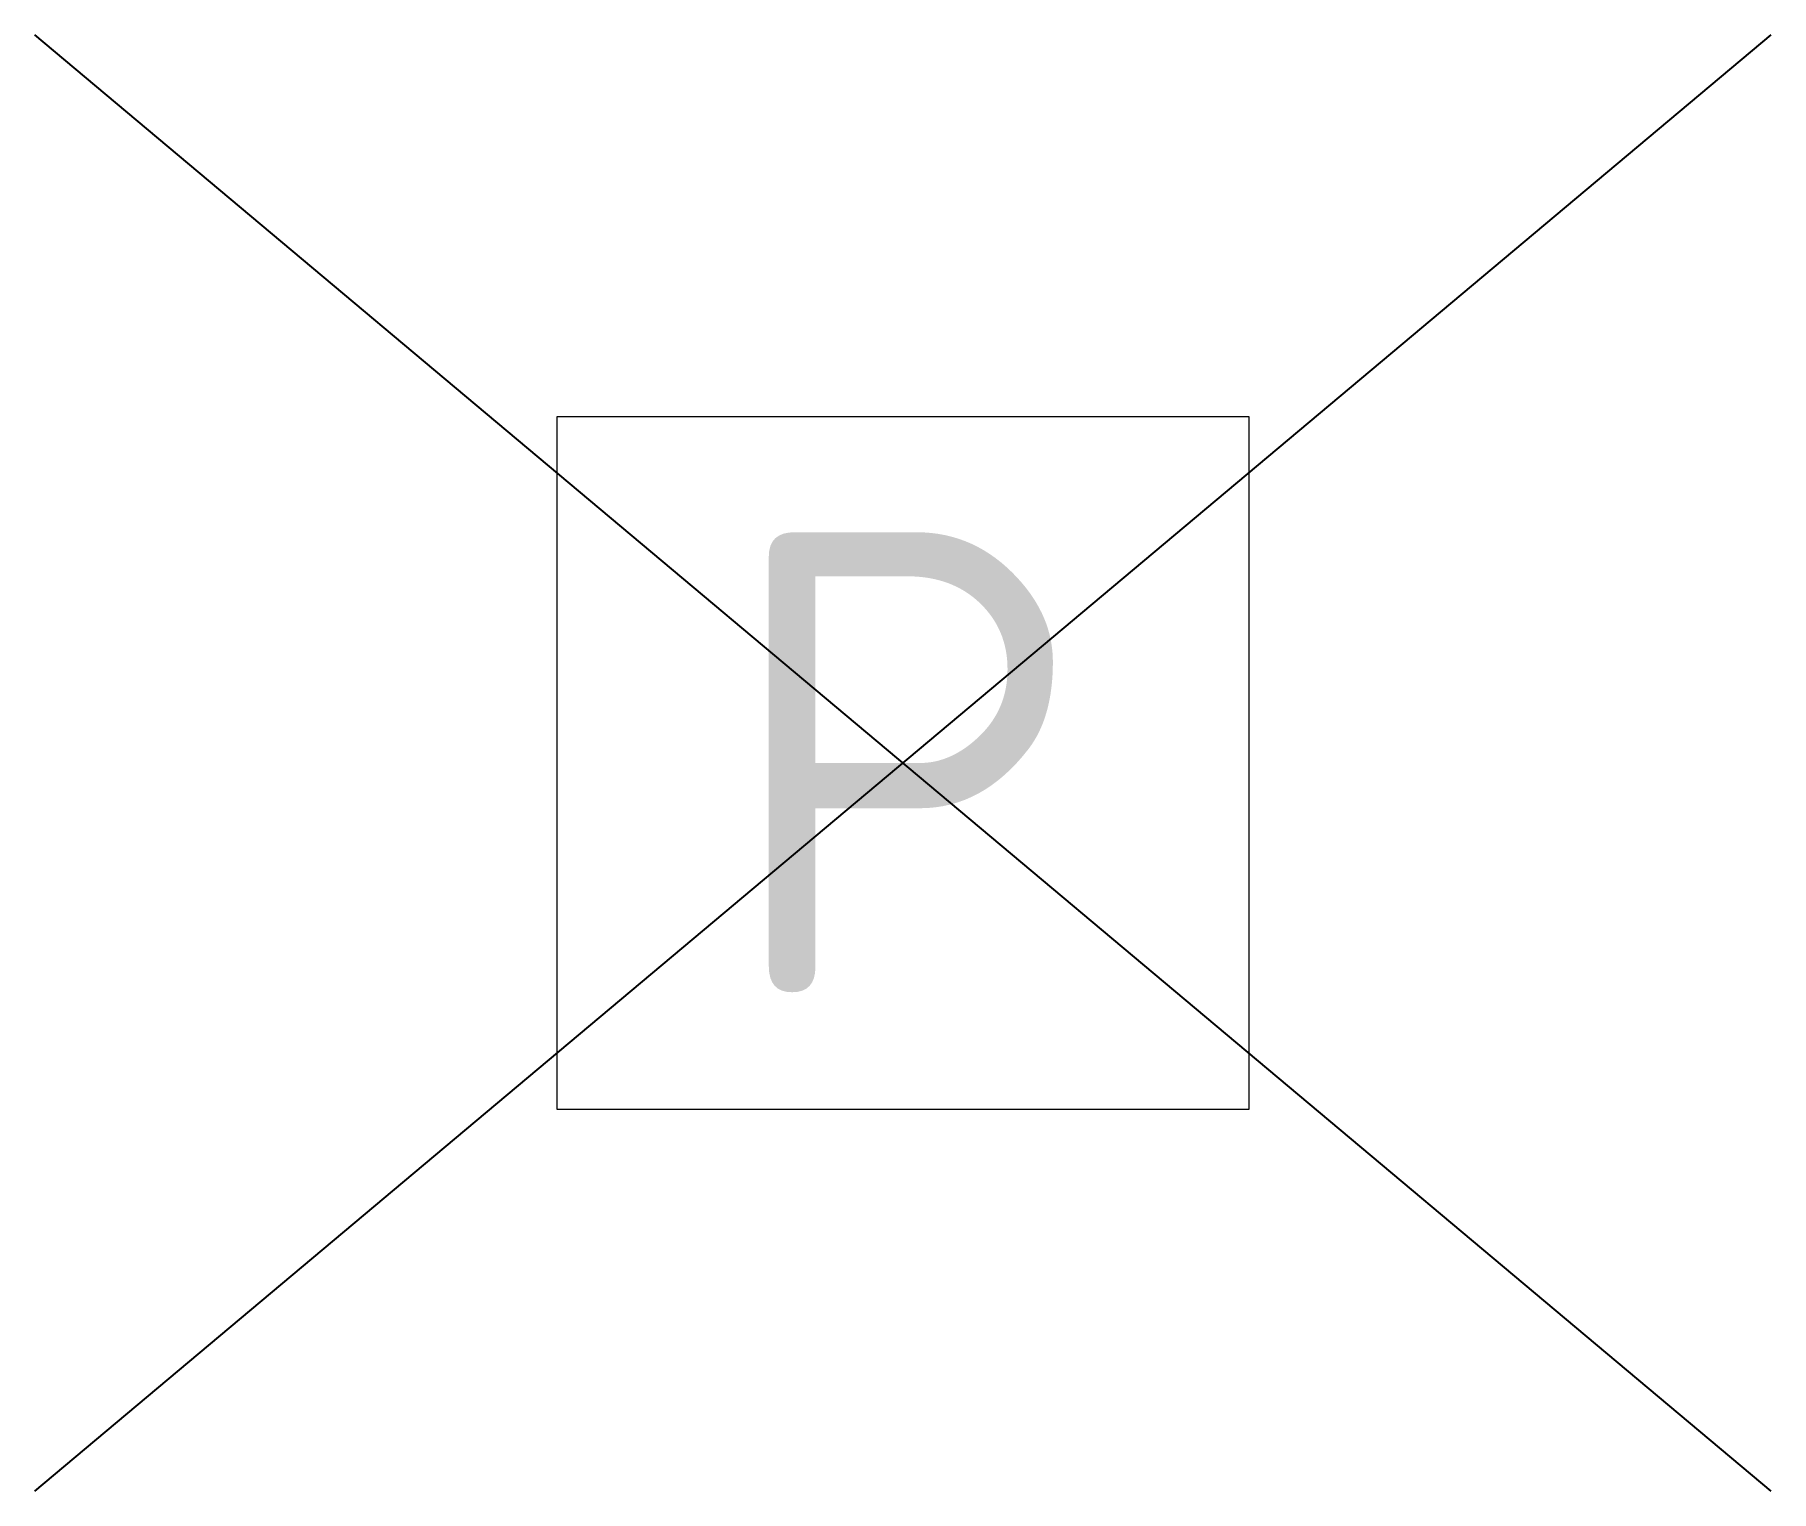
# Model space of a CAD drawing. Header units: metres. Extents: x -0.376 to 0.376, y -0.316 to 0.316.
import ezdxf
from ezdxf.enums import TextEntityAlignment as Align

# ---------------------------------------------------------------- set-up
doc = ezdxf.new("R2010")
doc.units = ezdxf.units.M
doc.header["$LTSCALE"] = 0.2
doc.styles.add('NLCS-ISO', font='NLCS-ISO.ttf')

msp = doc.modelspace()

# ---------------------------------------------------------------- linework, layer by layer
at = {"color": 0}
for p, q in [((-0.37612, -0.3156), (0.37612, 0.3156)), ((0.37612, -0.3156), (-0.37612, 0.3156))]:
    msp.add_line(p, q, dxfattribs=at)
at = {"color": 7, "linetype": 'Continuous', "lineweight": 0, "flags": 128}
msp.add_lwpolyline([(-0.15, -0.15), (0.15, -0.15), (0.15, 0.15), (-0.15, 0.15)], close=True, dxfattribs=at)

# ---------------------------------------------------------------- texts
at = {"style": 'NLCS-ISO'}
msp.add_text('P', height=0.2, dxfattribs=at).set_placement((-0.00001, 0), align=Align.MIDDLE_CENTER)

doc.saveas('drawing.dxf')
